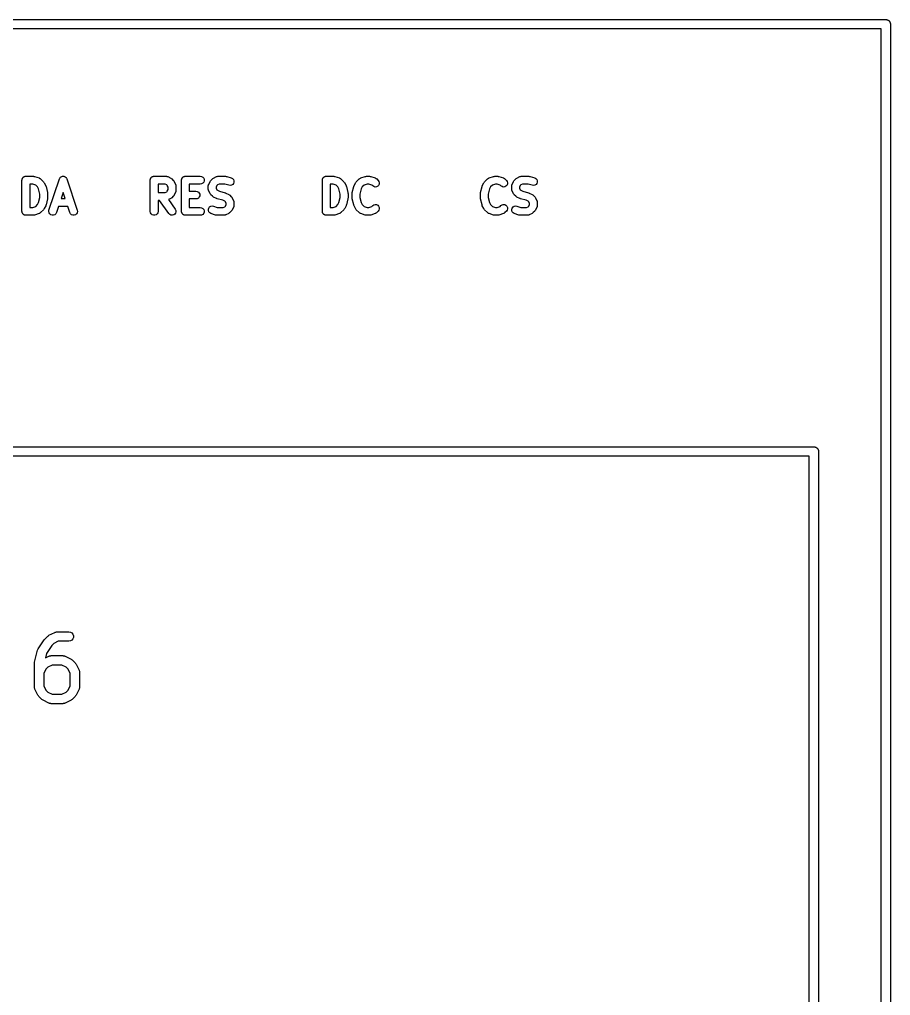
# Model space of a CAD drawing. Extents: x 86 to 333, y -237 to -29.
# Drawn here: x 254.79 to 268.73, y -51.71 to -36.09 of the extents above; entities that cross this region are included whole.
import ezdxf

# ---------------------------------------------------------------- set-up
doc = ezdxf.new("R2010")
doc.units = 0
doc.header["$MEASUREMENT"] = 0
doc.layers.add('BLACK', color=7, linetype='CONTINUOUS')

msp = doc.modelspace()

# ---------------------------------------------------------------- linework, layer by layer
at = {"layer": 'Black'}
for p, q in [((241.35, -36.085), (268.65, -36.085)), ((268.65, -36.085), (268.656, -36.0861)), ((268.656, -36.0861), (268.663, -36.0861)), ((268.663, -36.0861), (268.669, -36.0884)), ((268.669, -36.0884), (268.676, -36.0895)), ((268.676, -36.0895), (268.681, -36.0928)), ((268.575, -36.235), (241.425, -36.235)), ((268.575, -66.785), (268.575, -36.235)), ((268.681, -36.0928), (268.688, -36.095)), ((268.688, -36.095), (268.693, -36.0993)), ((268.693, -36.0993), (268.698, -36.1025)), ((268.698, -36.1025), (268.702, -36.1076)), ((268.702, -36.1076), (268.707, -36.1118)), ((268.707, -36.1118), (268.711, -36.1175)), ((268.711, -36.1175), (268.715, -36.1225)), ((268.715, -36.1225), (268.717, -36.1287)), ((268.717, -36.1287), (268.72, -36.1343)), ((268.72, -36.1343), (268.722, -36.1408)), ((268.722, -36.1408), (268.724, -36.147)), ((268.724, -36.147), (268.724, -36.1535)), ((268.724, -36.1535), (268.725, -36.16)), ((268.725, -36.16), (268.725, -66.86)), ((254.83, -38.6562), (254.831, -38.6508)), ((254.83, -39.1562), (254.83, -38.6562)), ((254.831, -38.6453), (254.833, -38.6402)), ((254.831, -38.6508), (254.831, -38.6453)), ((254.833, -38.6402), (254.834, -38.6348)), ((254.834, -38.6348), (254.837, -38.6301)), ((254.837, -38.6301), (254.839, -38.6249)), ((254.839, -38.6249), (254.842, -38.6208)), ((254.842, -38.6208), (254.845, -38.616)), ((254.845, -38.616), (254.849, -38.6125)), ((254.849, -38.6125), (254.853, -38.6083)), ((254.853, -38.6083), (254.857, -38.6056)), ((254.857, -38.6056), (254.862, -38.6021)), ((254.862, -38.6021), (254.867, -38.6002)), ((254.867, -38.6002), (254.871, -38.5975)), ((254.871, -38.5975), (254.877, -38.5965)), ((254.877, -38.5965), (254.882, -38.5946)), ((254.882, -38.5946), (254.887, -38.5946)), ((254.887, -38.5946), (254.893, -38.5937)), ((254.893, -38.5937), (255.012, -38.5937)), ((254.955, -38.7187), (254.955, -39.0937)), ((255.002, -38.7187), (254.955, -38.7187)), ((255.05, -38.7346), (255.002, -38.7187)), ((255.012, -38.5937), (255.022, -38.5954)), ((255.022, -38.5954), (255.032, -38.5969)), ((255.032, -38.5969), (255.103, -38.6207)), ((255.08, -38.7646), (255.05, -38.7346)), ((255.103, -38.6207), (255.106, -38.6224)), ((255.106, -38.6224), (255.11, -38.6234)), ((255.11, -38.6234), (255.116, -38.6276)), ((255.116, -38.6276), (255.122, -38.631)), ((255.122, -38.631), (255.125, -38.6337)), ((255.125, -38.6337), (255.128, -38.6358)), ((255.128, -38.6358), (255.175, -38.6834)), ((255.175, -38.6834), (255.181, -38.6916)), ((255.181, -38.6916), (255.187, -38.6997)), ((255.187, -38.6997), (255.211, -38.7473)), ((255.262, -39.1364), (255.429, -38.6364)), ((255.429, -38.6364), (255.43, -38.6349)), ((255.43, -38.6332), (255.435, -38.6254)), ((255.43, -38.6349), (255.43, -38.6332)), ((255.435, -38.6254), (255.439, -38.6173)), ((255.439, -38.6173), (255.44, -38.6162)), ((255.44, -38.6162), (255.441, -38.6147)), ((255.441, -38.6147), (255.449, -38.609)), ((255.449, -38.609), (255.455, -38.6029)), ((255.455, -38.6029), (255.457, -38.6023)), ((255.457, -38.6023), (255.458, -38.6012)), ((255.458, -38.6012), (255.467, -38.5983)), ((255.467, -38.5983), (255.476, -38.595)), ((255.476, -38.595), (255.477, -38.5949)), ((255.477, -38.5949), (255.479, -38.5944)), ((255.479, -38.5944), (255.488, -38.5946)), ((255.488, -38.5946), (255.497, -38.5944)), ((255.497, -38.5944), (255.499, -38.5949)), ((255.499, -38.5949), (255.501, -38.595)), ((255.501, -38.595), (255.509, -38.5983)), ((255.509, -38.5983), (255.518, -38.6012)), ((255.518, -38.6012), (255.519, -38.6023)), ((255.519, -38.6023), (255.521, -38.6029)), ((255.521, -38.6029), (255.528, -38.609)), ((255.528, -38.609), (255.535, -38.6147)), ((255.535, -38.6147), (255.536, -38.6162)), ((255.536, -38.6162), (255.537, -38.6173)), ((255.537, -38.6173), (255.541, -38.6254)), ((255.541, -38.6254), (255.546, -38.6332)), ((255.546, -38.6332), (255.547, -38.6349)), ((255.547, -38.6349), (255.547, -38.6364)), ((255.547, -38.6364), (255.714, -39.1364)), ((256.882, -38.6562), (256.883, -38.6508)), ((256.882, -39.1562), (256.882, -38.6562)), ((256.883, -38.6453), (256.885, -38.6402)), ((256.883, -38.6508), (256.883, -38.6453)), ((256.885, -38.6402), (256.886, -38.6348)), ((256.886, -38.6348), (256.889, -38.6301)), ((256.889, -38.6301), (256.891, -38.6249)), ((256.891, -38.6249), (256.894, -38.6208)), ((256.894, -38.6208), (256.897, -38.616)), ((256.897, -38.616), (256.901, -38.6125)), ((256.901, -38.6125), (256.905, -38.6083)), ((256.905, -38.6083), (256.909, -38.6056)), ((256.909, -38.6056), (256.914, -38.6021)), ((256.914, -38.6021), (256.919, -38.6002)), ((256.919, -38.6002), (256.923, -38.5975)), ((256.923, -38.5975), (256.929, -38.5965)), ((256.929, -38.5965), (256.934, -38.5946)), ((256.934, -38.5946), (256.939, -38.5946)), ((256.939, -38.5946), (256.945, -38.5937)), ((256.945, -38.5937), (257.135, -38.5937)), ((257.007, -38.7187), (257.007, -38.8556)), ((257.12, -38.7187), (257.007, -38.7187)), ((257.146, -38.7314), (257.12, -38.7187)), ((257.135, -38.5937), (257.139, -38.5943)), ((257.139, -38.5943), (257.142, -38.5941)), ((257.142, -38.5941), (257.149, -38.5962)), ((257.155, -38.7408), (257.146, -38.7314)), ((257.149, -38.5962), (257.157, -38.5975)), ((257.168, -38.7662), (257.155, -38.7408)), ((257.157, -38.5975), (257.16, -38.5993)), ((257.16, -38.5993), (257.163, -38.6003)), ((257.163, -38.6003), (257.211, -38.6241)), ((257.211, -38.6241), (257.219, -38.6301)), ((257.219, -38.6301), (257.227, -38.6358)), ((257.227, -38.6358), (257.251, -38.6596)), ((257.251, -38.6596), (257.257, -38.6678)), ((257.257, -38.6678), (257.263, -38.6759)), ((257.263, -38.6759), (257.286, -38.7235)), ((257.286, -38.7235), (257.287, -38.7269)), ((257.287, -38.7269), (257.289, -38.7301)), ((257.289, -38.7301), (257.29, -38.7373)), ((257.29, -38.7373), (257.293, -38.7443)), ((257.293, -38.7443), (257.292, -38.7479)), ((257.382, -38.6562), (257.383, -38.6508)), ((257.382, -39.1562), (257.382, -38.6562)), ((257.383, -38.6453), (257.385, -38.6402)), ((257.383, -38.6508), (257.383, -38.6453)), ((257.385, -38.6402), (257.386, -38.6348)), ((257.386, -38.6348), (257.389, -38.6301)), ((257.389, -38.6301), (257.391, -38.6249)), ((257.391, -38.6249), (257.394, -38.6208)), ((257.394, -38.6208), (257.397, -38.616)), ((257.397, -38.616), (257.401, -38.6125)), ((257.401, -38.6125), (257.405, -38.6083)), ((257.405, -38.6083), (257.409, -38.6056)), ((257.409, -38.6056), (257.414, -38.6021)), ((257.414, -38.6021), (257.419, -38.6002)), ((257.419, -38.6002), (257.423, -38.5975)), ((257.423, -38.5975), (257.429, -38.5965)), ((257.429, -38.5965), (257.434, -38.5946)), ((257.434, -38.5946), (257.439, -38.5946)), ((257.439, -38.5946), (257.445, -38.5937)), ((257.445, -38.5937), (257.683, -38.5937)), ((257.683, -38.7187), (257.507, -38.7187)), ((257.507, -38.7187), (257.507, -38.8318)), ((257.683, -38.5937), (257.704, -38.5975)), ((257.704, -38.7149), (257.683, -38.7187)), ((257.704, -38.5975), (257.723, -38.6083)), ((257.723, -38.7041), (257.704, -38.7149)), ((257.723, -38.6083), (257.737, -38.6249)), ((257.737, -38.6874), (257.723, -38.7041)), ((257.737, -38.6249), (257.744, -38.6453)), ((257.744, -38.667), (257.737, -38.6874)), ((257.744, -38.6453), (257.744, -38.667)), ((257.811, -38.7443), (257.813, -38.7373)), ((257.811, -38.7479), (257.811, -38.7443)), ((257.813, -38.7373), (257.815, -38.7301)), ((257.815, -38.7301), (257.816, -38.7269)), ((257.816, -38.7269), (257.817, -38.7235)), ((257.817, -38.7235), (257.841, -38.6759)), ((257.841, -38.6759), (257.847, -38.6678)), ((257.847, -38.6678), (257.853, -38.6596)), ((257.853, -38.6596), (257.877, -38.6358)), ((257.877, -38.6358), (257.885, -38.6301)), ((257.885, -38.6301), (257.893, -38.6241)), ((257.893, -38.6241), (257.941, -38.6003)), ((257.949, -38.7408), (257.936, -38.7662)), ((257.941, -38.6003), (257.944, -38.5993)), ((257.944, -38.5993), (257.947, -38.5975)), ((257.947, -38.5975), (257.954, -38.5962)), ((257.958, -38.7314), (257.949, -38.7408)), ((257.954, -38.5962), (257.961, -38.5941)), ((257.983, -38.7187), (257.958, -38.7314)), ((257.961, -38.5941), (257.965, -38.5943)), ((257.965, -38.5943), (257.969, -38.5937)), ((257.969, -38.5937), (258.088, -38.5937)), ((258.077, -38.7187), (257.983, -38.7187)), ((258.139, -38.7393), (258.077, -38.7187)), ((258.088, -38.5937), (258.097, -38.5954)), ((258.097, -38.5954), (258.107, -38.5969)), ((258.107, -38.5969), (258.179, -38.6207)), ((258.161, -38.7425), (258.139, -38.7393)), ((258.182, -38.7381), (258.161, -38.7425)), ((258.179, -38.6207), (258.198, -38.631)), ((258.201, -38.7268), (258.182, -38.7381)), ((258.198, -38.631), (258.212, -38.6473)), ((258.214, -38.7098), (258.201, -38.7268)), ((258.212, -38.6473), (258.22, -38.6675)), ((258.221, -38.6892), (258.214, -38.7098)), ((258.22, -38.6675), (258.221, -38.6892)), ((259.637, -38.6453), (259.639, -38.6402)), ((259.637, -38.6508), (259.637, -38.6453)), ((259.637, -38.6562), (259.637, -38.6508)), ((259.637, -39.1562), (259.637, -38.6562)), ((259.639, -38.6402), (259.64, -38.6348)), ((259.64, -38.6348), (259.643, -38.6301)), ((259.643, -38.6301), (259.645, -38.6249)), ((259.645, -38.6249), (259.648, -38.6208)), ((259.648, -38.6208), (259.651, -38.616)), ((259.651, -38.616), (259.655, -38.6125)), ((259.655, -38.6125), (259.659, -38.6083)), ((259.659, -38.6083), (259.664, -38.6056)), ((259.664, -38.6056), (259.668, -38.6021)), ((259.668, -38.6021), (259.673, -38.6002)), ((259.673, -38.6002), (259.678, -38.5975)), ((259.678, -38.5975), (259.683, -38.5965)), ((259.683, -38.5965), (259.688, -38.5946)), ((259.688, -38.5946), (259.694, -38.5946)), ((259.694, -38.5946), (259.699, -38.5937)), ((259.699, -38.5937), (259.818, -38.5937)), ((259.762, -38.7187), (259.762, -39.0937)), ((259.808, -38.7187), (259.762, -38.7187)), ((259.856, -38.7346), (259.808, -38.7187)), ((259.818, -38.5937), (259.828, -38.5954)), ((259.828, -38.5954), (259.838, -38.5969)), ((259.838, -38.5969), (259.909, -38.6207)), ((259.886, -38.7646), (259.856, -38.7346)), ((259.909, -38.6207), (259.912, -38.6224)), ((259.912, -38.6224), (259.916, -38.6234)), ((259.916, -38.6234), (259.922, -38.6276)), ((259.922, -38.6276), (259.928, -38.631)), ((259.928, -38.631), (259.931, -38.6337)), ((259.931, -38.6337), (259.934, -38.6358)), ((259.934, -38.6358), (259.981, -38.6834)), ((259.981, -38.6834), (259.987, -38.6916)), ((259.987, -38.6916), (259.993, -38.6997)), ((259.993, -38.6997), (260.017, -38.7473)), ((260.143, -38.7473), (260.167, -38.6997)), ((260.167, -38.6997), (260.173, -38.6916)), ((260.173, -38.6916), (260.179, -38.6834)), ((260.179, -38.6834), (260.226, -38.6358)), ((260.226, -38.6358), (260.229, -38.6337)), ((260.229, -38.6337), (260.232, -38.631)), ((260.232, -38.631), (260.238, -38.6276)), ((260.238, -38.6276), (260.244, -38.6234)), ((260.244, -38.6234), (260.248, -38.6224)), ((260.248, -38.6224), (260.251, -38.6207)), ((260.251, -38.6207), (260.322, -38.5969)), ((260.304, -38.7346), (260.274, -38.7646)), ((260.352, -38.7187), (260.304, -38.7346)), ((260.322, -38.5969), (260.332, -38.5954)), ((260.332, -38.5954), (260.342, -38.5937)), ((260.342, -38.5937), (260.39, -38.5937)), ((260.379, -38.7187), (260.352, -38.7187)), ((260.427, -38.7346), (260.379, -38.7187)), ((260.39, -38.5937), (260.399, -38.5954)), ((260.399, -38.5954), (260.409, -38.5969)), ((260.409, -38.5969), (260.481, -38.6207)), ((260.441, -38.748), (260.427, -38.7346)), ((260.481, -38.6207), (260.484, -38.6224)), ((260.484, -38.6224), (260.487, -38.6234)), ((260.487, -38.6234), (260.493, -38.6276)), ((260.493, -38.6276), (260.5, -38.631)), ((260.5, -38.631), (260.502, -38.6337)), ((260.502, -38.6337), (260.505, -38.6358)), ((260.505, -38.6358), (260.529, -38.6596)), ((260.536, -38.7397), (260.521, -38.755)), ((260.529, -38.6596), (260.541, -38.6774)), ((260.545, -38.72), (260.536, -38.7397)), ((260.541, -38.6774), (260.547, -38.6984)), ((260.547, -38.6984), (260.545, -38.72)), ((262.195, -38.7473), (262.219, -38.6997)), ((262.219, -38.6997), (262.225, -38.6916)), ((262.225, -38.6916), (262.231, -38.6834)), ((262.231, -38.6834), (262.278, -38.6358)), ((262.278, -38.6358), (262.281, -38.6337)), ((262.281, -38.6337), (262.284, -38.631)), ((262.284, -38.631), (262.29, -38.6276)), ((262.29, -38.6276), (262.296, -38.6234)), ((262.296, -38.6234), (262.299, -38.6224)), ((262.299, -38.6224), (262.303, -38.6207)), ((262.303, -38.6207), (262.374, -38.5969)), ((262.356, -38.7346), (262.326, -38.7646)), ((262.404, -38.7187), (262.356, -38.7346)), ((262.374, -38.5969), (262.384, -38.5954)), ((262.384, -38.5954), (262.394, -38.5937)), ((262.394, -38.5937), (262.441, -38.5937)), ((262.431, -38.7187), (262.404, -38.7187)), ((262.479, -38.7346), (262.431, -38.7187)), ((262.441, -38.5937), (262.451, -38.5954)), ((262.451, -38.5954), (262.461, -38.5969)), ((262.461, -38.5969), (262.533, -38.6207)), ((262.492, -38.748), (262.479, -38.7346)), ((262.533, -38.6207), (262.536, -38.6224)), ((262.536, -38.6224), (262.539, -38.6234)), ((262.539, -38.6234), (262.545, -38.6276)), ((262.545, -38.6276), (262.552, -38.631)), ((262.552, -38.631), (262.554, -38.6337)), ((262.554, -38.6337), (262.557, -38.6358)), ((262.557, -38.6358), (262.581, -38.6596)), ((262.588, -38.7397), (262.573, -38.755)), ((262.581, -38.6596), (262.593, -38.6774)), ((262.597, -38.72), (262.588, -38.7397)), ((262.593, -38.6774), (262.599, -38.6984)), ((262.599, -38.6984), (262.597, -38.72)), ((262.665, -38.7443), (262.667, -38.7373)), ((262.665, -38.7479), (262.665, -38.7443)), ((262.667, -38.7373), (262.668, -38.7301)), ((262.668, -38.7301), (262.67, -38.7269)), ((262.67, -38.7269), (262.671, -38.7235)), ((262.671, -38.7235), (262.695, -38.6759)), ((262.695, -38.6759), (262.701, -38.6678)), ((262.701, -38.6678), (262.707, -38.6596)), ((262.707, -38.6596), (262.731, -38.6358)), ((262.731, -38.6358), (262.739, -38.6301)), ((262.739, -38.6301), (262.747, -38.6241)), ((262.747, -38.6241), (262.794, -38.6003)), ((262.802, -38.7408), (262.79, -38.7662)), ((262.794, -38.6003), (262.798, -38.5993)), ((262.798, -38.5993), (262.801, -38.5975)), ((262.801, -38.5975), (262.808, -38.5962)), ((262.812, -38.7314), (262.802, -38.7408)), ((262.808, -38.5962), (262.815, -38.5941)), ((262.837, -38.7187), (262.812, -38.7314)), ((262.815, -38.5941), (262.819, -38.5943)), ((262.819, -38.5943), (262.822, -38.5937)), ((262.822, -38.5937), (262.941, -38.5937)), ((262.931, -38.7187), (262.837, -38.7187)), ((262.993, -38.7393), (262.931, -38.7187)), ((262.941, -38.5937), (262.951, -38.5954)), ((262.951, -38.5954), (262.961, -38.5969)), ((262.961, -38.5969), (263.033, -38.6207)), ((263.015, -38.7425), (262.993, -38.7393)), ((263.036, -38.7381), (263.015, -38.7425)), ((263.033, -38.6207), (263.052, -38.631)), ((263.054, -38.7268), (263.036, -38.7381)), ((263.052, -38.631), (263.066, -38.6473)), ((263.068, -38.7098), (263.054, -38.7268)), ((263.066, -38.6473), (263.074, -38.6675)), ((263.075, -38.6892), (263.068, -38.7098)), ((263.074, -38.6675), (263.075, -38.6892)), ((255.096, -38.7971), (255.08, -38.7646)), ((255.116, -38.8782), (255.096, -38.7971)), ((255.116, -38.9342), (255.116, -38.8782)), ((255.211, -38.7473), (255.213, -38.7538)), ((255.213, -38.7538), (255.215, -38.7601)), ((255.215, -38.7601), (255.239, -38.8553)), ((255.239, -38.8553), (255.24, -38.8629)), ((255.24, -38.8629), (255.241, -38.8705)), ((255.241, -38.8705), (255.241, -38.9419)), ((255.488, -38.8538), (255.456, -38.9508)), ((255.52, -38.9508), (255.488, -38.8538)), ((257.007, -38.8556), (257.12, -38.8556)), ((257.12, -38.8556), (257.146, -38.8429)), ((257.146, -38.8429), (257.155, -38.8335)), ((257.155, -38.8335), (257.168, -38.8081)), ((257.168, -38.8081), (257.168, -38.7662)), ((257.263, -38.8984), (257.257, -38.9065)), ((257.286, -38.8508), (257.263, -38.8984)), ((257.287, -38.8474), (257.286, -38.8508)), ((257.289, -38.8442), (257.287, -38.8474)), ((257.29, -38.837), (257.289, -38.8442)), ((257.293, -38.83), (257.29, -38.837)), ((257.292, -38.7479), (257.293, -38.7514)), ((257.293, -38.8229), (257.292, -38.8264)), ((257.292, -38.8264), (257.293, -38.83)), ((257.293, -38.7514), (257.293, -38.8229)), ((257.507, -38.8318), (257.611, -38.8318)), ((257.611, -38.8318), (257.633, -38.8356)), ((257.633, -38.8356), (257.652, -38.8464)), ((257.652, -38.8464), (257.666, -38.863)), ((257.666, -38.863), (257.673, -38.8834)), ((257.673, -38.8834), (257.673, -38.9051)), ((257.811, -38.7514), (257.811, -38.7479)), ((257.811, -38.799), (257.811, -38.7514)), ((257.811, -38.8026), (257.811, -38.799)), ((257.811, -38.8062), (257.811, -38.8026)), ((257.813, -38.8132), (257.811, -38.8062)), ((257.815, -38.8204), (257.813, -38.8132)), ((257.816, -38.8235), (257.815, -38.8204)), ((257.817, -38.827), (257.816, -38.8235)), ((257.841, -38.8746), (257.817, -38.827)), ((257.847, -38.8827), (257.841, -38.8746)), ((257.853, -38.8909), (257.847, -38.8827)), ((257.877, -38.9147), (257.853, -38.8909)), ((257.936, -38.7662), (257.936, -38.7843)), ((257.936, -38.7843), (257.949, -38.8096)), ((257.949, -38.8096), (257.958, -38.8191)), ((257.958, -38.8191), (257.99, -38.8353)), ((257.99, -38.8353), (258.079, -38.8575)), ((258.079, -38.8575), (258.085, -38.8602)), ((258.085, -38.8602), (258.092, -38.8622)), ((258.092, -38.8622), (258.139, -38.886)), ((258.139, -38.886), (258.147, -38.892)), ((258.147, -38.892), (258.156, -38.8977)), ((258.156, -38.8977), (258.179, -38.9215)), ((259.902, -38.7971), (259.886, -38.7646)), ((259.922, -38.8782), (259.902, -38.7971)), ((259.922, -38.9342), (259.922, -38.8782)), ((260.017, -38.7473), (260.019, -38.7538)), ((260.019, -38.7538), (260.022, -38.7601)), ((260.022, -38.7601), (260.045, -38.8553)), ((260.045, -38.8553), (260.046, -38.8629)), ((260.046, -38.8629), (260.047, -38.8705)), ((260.047, -38.8705), (260.047, -38.9419)), ((260.113, -38.8705), (260.114, -38.8629)), ((260.113, -38.9419), (260.113, -38.8705)), ((260.114, -38.8629), (260.115, -38.8553)), ((260.115, -38.8553), (260.138, -38.7601)), ((260.138, -38.7601), (260.141, -38.7538)), ((260.141, -38.7538), (260.143, -38.7473)), ((260.258, -38.7971), (260.238, -38.8782)), ((260.238, -38.8782), (260.238, -38.9342)), ((260.274, -38.7646), (260.258, -38.7971)), ((260.458, -38.7605), (260.441, -38.748)), ((260.479, -38.7661), (260.458, -38.7605)), ((260.501, -38.7642), (260.479, -38.7661)), ((260.521, -38.755), (260.501, -38.7642)), ((262.165, -38.8705), (262.166, -38.8629)), ((262.165, -38.9419), (262.165, -38.8705)), ((262.166, -38.8629), (262.167, -38.8553)), ((262.167, -38.8553), (262.19, -38.7601)), ((262.19, -38.7601), (262.193, -38.7538)), ((262.193, -38.7538), (262.195, -38.7473)), ((262.31, -38.7971), (262.29, -38.8782)), ((262.29, -38.8782), (262.29, -38.9342)), ((262.326, -38.7646), (262.31, -38.7971)), ((262.51, -38.7605), (262.492, -38.748)), ((262.531, -38.7661), (262.51, -38.7605)), ((262.553, -38.7642), (262.531, -38.7661)), ((262.573, -38.755), (262.553, -38.7642)), ((262.665, -38.7514), (262.665, -38.7479)), ((262.665, -38.799), (262.665, -38.7514)), ((262.665, -38.8026), (262.665, -38.799)), ((262.665, -38.8062), (262.665, -38.8026)), ((262.667, -38.8132), (262.665, -38.8062)), ((262.668, -38.8204), (262.667, -38.8132)), ((262.67, -38.8235), (262.668, -38.8204)), ((262.671, -38.827), (262.67, -38.8235)), ((262.695, -38.8746), (262.671, -38.827)), ((262.701, -38.8827), (262.695, -38.8746)), ((262.707, -38.8909), (262.701, -38.8827)), ((262.731, -38.9147), (262.707, -38.8909)), ((262.79, -38.7662), (262.79, -38.7843)), ((262.79, -38.7843), (262.802, -38.8096)), ((262.802, -38.8096), (262.812, -38.8191)), ((262.812, -38.8191), (262.844, -38.8353)), ((262.844, -38.8353), (262.933, -38.8575)), ((262.933, -38.8575), (262.939, -38.8602)), ((262.939, -38.8602), (262.946, -38.8622)), ((262.946, -38.8622), (262.993, -38.886)), ((262.993, -38.886), (263.001, -38.892)), ((263.001, -38.892), (263.009, -38.8977)), ((263.009, -38.8977), (263.033, -38.9215)), ((255.05, -39.0778), (255.08, -39.0477)), ((255.08, -39.0477), (255.096, -39.0153)), ((255.096, -39.0153), (255.116, -38.9342)), ((255.213, -39.0585), (255.211, -39.0651)), ((255.215, -39.0523), (255.213, -39.0585)), ((255.239, -38.9571), (255.215, -39.0523)), ((255.24, -38.9494), (255.239, -38.9571)), ((255.241, -38.9419), (255.24, -38.9494)), ((255.456, -38.9508), (255.52, -38.9508)), ((257.031, -38.9806), (257.007, -38.9806)), ((257.007, -38.9806), (257.007, -39.1562)), ((257.179, -39.192), (257.031, -38.9806)), ((257.211, -38.9502), (257.175, -38.9681)), ((257.175, -38.9681), (257.282, -39.1203)), ((257.219, -38.9442), (257.211, -38.9502)), ((257.227, -38.9385), (257.219, -38.9442)), ((257.251, -38.9147), (257.227, -38.9385)), ((257.257, -38.9065), (257.251, -38.9147)), ((257.611, -38.9568), (257.507, -38.9568)), ((257.507, -38.9568), (257.507, -39.0937)), ((257.633, -38.953), (257.611, -38.9568)), ((257.652, -38.9422), (257.633, -38.953)), ((257.666, -38.9255), (257.652, -38.9422)), ((257.673, -38.9051), (257.666, -38.9255)), ((257.885, -38.9204), (257.877, -38.9147)), ((257.893, -38.9264), (257.885, -38.9204)), ((257.941, -38.9502), (257.893, -38.9264)), ((257.947, -38.9521), (257.941, -38.9502)), ((257.953, -38.9549), (257.947, -38.9521)), ((258.042, -38.9771), (257.953, -38.9549)), ((258.074, -38.9933), (258.042, -38.9771)), ((258.084, -39.0027), (258.074, -38.9933)), ((258.097, -39.0281), (258.084, -39.0027)), ((258.084, -39.0715), (258.097, -39.0462)), ((258.097, -39.0462), (258.097, -39.0281)), ((258.179, -38.9215), (258.185, -38.9297)), ((258.185, -38.9297), (258.191, -38.9378)), ((258.191, -38.9378), (258.215, -38.9854)), ((258.215, -38.9854), (258.216, -38.9888)), ((258.216, -38.9888), (258.218, -38.992)), ((258.218, -38.992), (258.219, -38.9992)), ((258.219, -38.9992), (258.221, -39.0062)), ((258.221, -39.0062), (258.221, -39.0098)), ((258.221, -39.0098), (258.222, -39.0133)), ((258.222, -39.0133), (258.222, -39.061)), ((259.856, -39.0778), (259.886, -39.0477)), ((259.886, -39.0477), (259.902, -39.0153)), ((259.902, -39.0153), (259.922, -38.9342)), ((260.019, -39.0585), (260.017, -39.0651)), ((260.022, -39.0523), (260.019, -39.0585)), ((260.045, -38.9571), (260.022, -39.0523)), ((260.046, -38.9494), (260.045, -38.9571)), ((260.047, -38.9419), (260.046, -38.9494)), ((260.114, -38.9494), (260.113, -38.9419)), ((260.115, -38.9571), (260.114, -38.9494)), ((260.138, -39.0523), (260.115, -38.9571)), ((260.141, -39.0585), (260.138, -39.0523)), ((260.143, -39.0651), (260.141, -39.0585)), ((260.238, -38.9342), (260.258, -39.0153)), ((260.258, -39.0153), (260.274, -39.0477)), ((260.274, -39.0477), (260.304, -39.0778)), ((260.441, -39.0644), (260.458, -39.0519)), ((260.458, -39.0519), (260.479, -39.0463)), ((260.479, -39.0463), (260.501, -39.0482)), ((260.501, -39.0482), (260.521, -39.0574)), ((260.521, -39.0574), (260.536, -39.0727)), ((262.166, -38.9494), (262.165, -38.9419)), ((262.167, -38.9571), (262.166, -38.9494)), ((262.19, -39.0523), (262.167, -38.9571)), ((262.193, -39.0585), (262.19, -39.0523)), ((262.195, -39.0651), (262.193, -39.0585)), ((262.29, -38.9342), (262.31, -39.0153)), ((262.31, -39.0153), (262.326, -39.0477)), ((262.326, -39.0477), (262.356, -39.0778)), ((262.492, -39.0644), (262.51, -39.0519)), ((262.51, -39.0519), (262.531, -39.0463)), ((262.531, -39.0463), (262.553, -39.0482)), ((262.553, -39.0482), (262.573, -39.0574)), ((262.573, -39.0574), (262.588, -39.0727)), ((262.739, -38.9204), (262.731, -38.9147)), ((262.747, -38.9264), (262.739, -38.9204)), ((262.794, -38.9502), (262.747, -38.9264)), ((262.801, -38.9521), (262.794, -38.9502)), ((262.807, -38.9549), (262.801, -38.9521)), ((262.896, -38.9771), (262.807, -38.9549)), ((262.928, -38.9933), (262.896, -38.9771)), ((262.938, -39.0027), (262.928, -38.9933)), ((262.95, -39.0281), (262.938, -39.0027)), ((262.938, -39.0715), (262.95, -39.0462)), ((262.95, -39.0462), (262.95, -39.0281)), ((263.033, -38.9215), (263.039, -38.9297)), ((263.039, -38.9297), (263.045, -38.9378)), ((263.045, -38.9378), (263.069, -38.9854)), ((263.069, -38.9854), (263.07, -38.9888)), ((263.07, -38.9888), (263.072, -38.992)), ((263.072, -38.992), (263.073, -38.9992)), ((263.073, -38.9992), (263.075, -39.0062)), ((263.075, -39.0062), (263.075, -39.0098)), ((263.075, -39.0098), (263.075, -39.0133)), ((263.075, -39.0133), (263.075, -39.061)), ((254.831, -39.1616), (254.83, -39.1562)), ((254.831, -39.167), (254.831, -39.1616)), ((254.833, -39.1722), (254.831, -39.167)), ((254.834, -39.1776), (254.833, -39.1722)), ((254.837, -39.1823), (254.834, -39.1776)), ((254.839, -39.1874), (254.837, -39.1823)), ((254.842, -39.1916), (254.839, -39.1874)), ((254.845, -39.1964), (254.842, -39.1916)), ((254.849, -39.1999), (254.845, -39.1964)), ((254.853, -39.2041), (254.849, -39.1999)), ((254.857, -39.2068), (254.853, -39.2041)), ((254.862, -39.2103), (254.857, -39.2068)), ((254.867, -39.2122), (254.862, -39.2103)), ((254.871, -39.2149), (254.867, -39.2122)), ((254.877, -39.2159), (254.871, -39.2149)), ((254.955, -39.0937), (255.002, -39.0937)), ((255.002, -39.0937), (255.05, -39.0778)), ((255.103, -39.1917), (255.032, -39.2155)), ((255.106, -39.19), (255.103, -39.1917)), ((255.11, -39.189), (255.106, -39.19)), ((255.116, -39.1848), (255.11, -39.189)), ((255.122, -39.1813), (255.116, -39.1848)), ((255.125, -39.1786), (255.122, -39.1813)), ((255.128, -39.1766), (255.125, -39.1786)), ((255.175, -39.129), (255.128, -39.1766)), ((255.181, -39.1208), (255.175, -39.129)), ((255.187, -39.1127), (255.181, -39.1208)), ((255.211, -39.0651), (255.187, -39.1127)), ((255.259, -39.1579), (255.262, -39.1364)), ((255.263, -39.1792), (255.259, -39.1579)), ((255.275, -39.1977), (255.263, -39.1792)), ((255.292, -39.2111), (255.275, -39.1977)), ((255.312, -39.218), (255.292, -39.2111)), ((255.354, -39.2094), (255.334, -39.2174)), ((255.37, -39.195), (255.354, -39.2094)), ((255.381, -39.176), (255.37, -39.195)), ((255.414, -39.0758), (255.381, -39.176)), ((255.562, -39.0758), (255.414, -39.0758)), ((255.595, -39.176), (255.562, -39.0758)), ((255.606, -39.195), (255.595, -39.176)), ((255.622, -39.2094), (255.606, -39.195)), ((255.642, -39.2174), (255.622, -39.2094)), ((255.685, -39.2111), (255.664, -39.218)), ((255.702, -39.1977), (255.685, -39.2111)), ((255.713, -39.1792), (255.702, -39.1977)), ((255.717, -39.1579), (255.713, -39.1792)), ((255.714, -39.1364), (255.717, -39.1579)), ((256.886, -39.1776), (256.882, -39.1562)), ((256.897, -39.1964), (256.886, -39.1776)), ((256.914, -39.2103), (256.897, -39.1964)), ((256.934, -39.2177), (256.914, -39.2103)), ((256.976, -39.2103), (256.956, -39.2177)), ((256.993, -39.1964), (256.976, -39.2103)), ((257.003, -39.1776), (256.993, -39.1964)), ((257.007, -39.1562), (257.003, -39.1776)), ((257.195, -39.2074), (257.179, -39.192)), ((257.214, -39.2166), (257.195, -39.2074)), ((257.257, -39.2128), (257.236, -39.2185)), ((257.275, -39.2004), (257.257, -39.2128)), ((257.287, -39.1826), (257.275, -39.2004)), ((257.282, -39.1203), (257.291, -39.14)), ((257.293, -39.1616), (257.287, -39.1826)), ((257.291, -39.14), (257.293, -39.1616)), ((257.383, -39.1616), (257.382, -39.1562)), ((257.383, -39.167), (257.383, -39.1616)), ((257.385, -39.1722), (257.383, -39.167)), ((257.386, -39.1776), (257.385, -39.1722)), ((257.389, -39.1823), (257.386, -39.1776)), ((257.391, -39.1874), (257.389, -39.1823)), ((257.394, -39.1916), (257.391, -39.1874)), ((257.397, -39.1964), (257.394, -39.1916)), ((257.401, -39.1999), (257.397, -39.1964)), ((257.405, -39.2041), (257.401, -39.1999)), ((257.409, -39.2068), (257.405, -39.2041)), ((257.414, -39.2103), (257.409, -39.2068)), ((257.419, -39.2122), (257.414, -39.2103)), ((257.423, -39.2149), (257.419, -39.2122)), ((257.429, -39.2159), (257.423, -39.2149)), ((257.507, -39.0937), (257.683, -39.0937)), ((257.683, -39.0937), (257.704, -39.0975)), ((257.704, -39.2149), (257.683, -39.2187)), ((257.704, -39.0975), (257.723, -39.1083)), ((257.723, -39.2041), (257.704, -39.2149)), ((257.723, -39.1083), (257.737, -39.1249)), ((257.737, -39.1874), (257.723, -39.2041)), ((257.737, -39.1249), (257.744, -39.1453)), ((257.744, -39.167), (257.737, -39.1874)), ((257.744, -39.1453), (257.744, -39.167)), ((257.812, -39.1232), (257.818, -39.1026)), ((257.812, -39.1449), (257.812, -39.1232)), ((257.82, -39.1651), (257.812, -39.1449)), ((257.818, -39.1026), (257.832, -39.0856)), ((257.834, -39.1813), (257.82, -39.1651)), ((257.832, -39.0856), (257.85, -39.0743)), ((257.854, -39.1917), (257.834, -39.1813)), ((257.85, -39.0743), (257.872, -39.0699)), ((257.925, -39.2155), (257.854, -39.1917)), ((257.872, -39.0699), (257.893, -39.0731)), ((257.893, -39.0731), (257.955, -39.0937)), ((257.955, -39.0937), (258.049, -39.0937)), ((258.049, -39.0937), (258.074, -39.081)), ((258.074, -39.081), (258.084, -39.0715)), ((258.085, -39.2149), (258.078, -39.2162)), ((258.088, -39.2131), (258.085, -39.2149)), ((258.092, -39.2121), (258.088, -39.2131)), ((258.139, -39.1883), (258.092, -39.2121)), ((258.147, -39.1823), (258.139, -39.1883)), ((258.156, -39.1766), (258.147, -39.1823)), ((258.179, -39.1528), (258.156, -39.1766)), ((258.185, -39.1446), (258.179, -39.1528)), ((258.191, -39.1365), (258.185, -39.1446)), ((258.215, -39.0889), (258.191, -39.1365)), ((258.216, -39.0854), (258.215, -39.0889)), ((258.218, -39.0823), (258.216, -39.0854)), ((258.219, -39.0751), (258.218, -39.0823)), ((258.221, -39.0681), (258.219, -39.0751)), ((258.222, -39.061), (258.221, -39.0645)), ((258.221, -39.0645), (258.221, -39.0681)), ((259.637, -39.1616), (259.637, -39.1562)), ((259.637, -39.167), (259.637, -39.1616)), ((259.639, -39.1722), (259.637, -39.167)), ((259.64, -39.1776), (259.639, -39.1722)), ((259.643, -39.1823), (259.64, -39.1776)), ((259.645, -39.1874), (259.643, -39.1823)), ((259.648, -39.1916), (259.645, -39.1874)), ((259.651, -39.1964), (259.648, -39.1916)), ((259.655, -39.1999), (259.651, -39.1964)), ((259.659, -39.2041), (259.655, -39.1999)), ((259.664, -39.2068), (259.659, -39.2041)), ((259.668, -39.2103), (259.664, -39.2068)), ((259.673, -39.2122), (259.668, -39.2103)), ((259.678, -39.2149), (259.673, -39.2122)), ((259.683, -39.2159), (259.678, -39.2149)), ((259.762, -39.0937), (259.808, -39.0937)), ((259.808, -39.0937), (259.856, -39.0778)), ((259.909, -39.1917), (259.838, -39.2155)), ((259.912, -39.19), (259.909, -39.1917)), ((259.916, -39.189), (259.912, -39.19)), ((259.922, -39.1848), (259.916, -39.189)), ((259.928, -39.1813), (259.922, -39.1848)), ((259.931, -39.1786), (259.928, -39.1813)), ((259.934, -39.1766), (259.931, -39.1786)), ((259.981, -39.129), (259.934, -39.1766)), ((259.987, -39.1208), (259.981, -39.129)), ((259.993, -39.1127), (259.987, -39.1208)), ((260.017, -39.0651), (259.993, -39.1127)), ((260.167, -39.1127), (260.143, -39.0651)), ((260.173, -39.1208), (260.167, -39.1127)), ((260.179, -39.129), (260.173, -39.1208)), ((260.226, -39.1766), (260.179, -39.129)), ((260.229, -39.1786), (260.226, -39.1766)), ((260.232, -39.1813), (260.229, -39.1786)), ((260.238, -39.1848), (260.232, -39.1813)), ((260.244, -39.189), (260.238, -39.1848)), ((260.248, -39.19), (260.244, -39.189)), ((260.251, -39.1917), (260.248, -39.19)), ((260.322, -39.2155), (260.251, -39.1917)), ((260.304, -39.0778), (260.352, -39.0937)), ((260.352, -39.0937), (260.379, -39.0937)), ((260.379, -39.0937), (260.427, -39.0778)), ((260.481, -39.1917), (260.409, -39.2155)), ((260.427, -39.0778), (260.441, -39.0644)), ((260.484, -39.19), (260.481, -39.1917)), ((260.487, -39.189), (260.484, -39.19)), ((260.493, -39.1848), (260.487, -39.189)), ((260.5, -39.1813), (260.493, -39.1848)), ((260.502, -39.1786), (260.5, -39.1813)), ((260.505, -39.1766), (260.502, -39.1786)), ((260.529, -39.1528), (260.505, -39.1766)), ((260.541, -39.135), (260.529, -39.1528)), ((260.536, -39.0727), (260.545, -39.0924)), ((260.547, -39.114), (260.541, -39.135)), ((260.545, -39.0924), (260.547, -39.114)), ((262.219, -39.1127), (262.195, -39.0651)), ((262.225, -39.1208), (262.219, -39.1127)), ((262.231, -39.129), (262.225, -39.1208)), ((262.278, -39.1766), (262.231, -39.129)), ((262.281, -39.1786), (262.278, -39.1766)), ((262.284, -39.1813), (262.281, -39.1786)), ((262.29, -39.1848), (262.284, -39.1813)), ((262.296, -39.189), (262.29, -39.1848)), ((262.299, -39.19), (262.296, -39.189)), ((262.303, -39.1917), (262.299, -39.19)), ((262.374, -39.2155), (262.303, -39.1917)), ((262.356, -39.0778), (262.404, -39.0937)), ((262.404, -39.0937), (262.431, -39.0937)), ((262.431, -39.0937), (262.479, -39.0778)), ((262.533, -39.1917), (262.461, -39.2155)), ((262.479, -39.0778), (262.492, -39.0644)), ((262.536, -39.19), (262.533, -39.1917)), ((262.539, -39.189), (262.536, -39.19)), ((262.545, -39.1848), (262.539, -39.189)), ((262.552, -39.1813), (262.545, -39.1848)), ((262.554, -39.1786), (262.552, -39.1813)), ((262.557, -39.1766), (262.554, -39.1786)), ((262.581, -39.1528), (262.557, -39.1766)), ((262.593, -39.135), (262.581, -39.1528)), ((262.588, -39.0727), (262.597, -39.0924)), ((262.599, -39.114), (262.593, -39.135)), ((262.597, -39.0924), (262.599, -39.114)), ((262.665, -39.1232), (262.672, -39.1026)), ((262.666, -39.1449), (262.665, -39.1232)), ((262.674, -39.1651), (262.666, -39.1449)), ((262.672, -39.1026), (262.686, -39.0856)), ((262.688, -39.1813), (262.674, -39.1651)), ((262.686, -39.0856), (262.704, -39.0743)), ((262.707, -39.1917), (262.688, -39.1813)), ((262.704, -39.0743), (262.725, -39.0699)), ((262.779, -39.2155), (262.707, -39.1917)), ((262.725, -39.0699), (262.747, -39.0731)), ((262.747, -39.0731), (262.809, -39.0937)), ((262.809, -39.0937), (262.903, -39.0937)), ((262.903, -39.0937), (262.928, -39.081)), ((262.928, -39.081), (262.938, -39.0715)), ((262.939, -39.2149), (262.932, -39.2162)), ((262.942, -39.2131), (262.939, -39.2149)), ((262.946, -39.2121), (262.942, -39.2131)), ((262.993, -39.1883), (262.946, -39.2121)), ((263.001, -39.1823), (262.993, -39.1883)), ((263.009, -39.1766), (263.001, -39.1823)), ((263.033, -39.1528), (263.009, -39.1766)), ((263.039, -39.1446), (263.033, -39.1528)), ((263.045, -39.1365), (263.039, -39.1446)), ((263.069, -39.0889), (263.045, -39.1365)), ((263.07, -39.0854), (263.069, -39.0889)), ((263.072, -39.0823), (263.07, -39.0854)), ((263.073, -39.0751), (263.072, -39.0823)), ((263.075, -39.0681), (263.073, -39.0751)), ((263.075, -39.061), (263.075, -39.0645)), ((263.075, -39.0645), (263.075, -39.0681)), ((254.882, -39.2177), (254.877, -39.2159)), ((254.887, -39.2177), (254.882, -39.2177)), ((254.893, -39.2187), (254.887, -39.2177)), ((255.012, -39.2187), (254.893, -39.2187)), ((255.022, -39.217), (255.012, -39.2187)), ((255.032, -39.2155), (255.022, -39.217)), ((255.334, -39.2174), (255.312, -39.218)), ((255.664, -39.218), (255.642, -39.2174)), ((256.956, -39.2177), (256.934, -39.2177)), ((257.236, -39.2185), (257.214, -39.2166)), ((257.434, -39.2177), (257.429, -39.2159)), ((257.439, -39.2177), (257.434, -39.2177)), ((257.445, -39.2187), (257.439, -39.2177)), ((257.683, -39.2187), (257.445, -39.2187)), ((257.935, -39.217), (257.925, -39.2155)), ((257.945, -39.2187), (257.935, -39.217)), ((258.064, -39.2187), (257.945, -39.2187)), ((258.067, -39.2181), (258.064, -39.2187)), ((258.071, -39.2183), (258.067, -39.2181)), ((258.078, -39.2162), (258.071, -39.2183)), ((259.688, -39.2177), (259.683, -39.2159)), ((259.694, -39.2177), (259.688, -39.2177)), ((259.699, -39.2187), (259.694, -39.2177)), ((259.818, -39.2187), (259.699, -39.2187)), ((259.828, -39.217), (259.818, -39.2187)), ((259.838, -39.2155), (259.828, -39.217)), ((260.332, -39.217), (260.322, -39.2155)), ((260.342, -39.2187), (260.332, -39.217)), ((260.39, -39.2187), (260.342, -39.2187)), ((260.399, -39.217), (260.39, -39.2187)), ((260.409, -39.2155), (260.399, -39.217)), ((262.384, -39.217), (262.374, -39.2155)), ((262.394, -39.2187), (262.384, -39.217)), ((262.441, -39.2187), (262.394, -39.2187)), ((262.451, -39.217), (262.441, -39.2187)), ((262.461, -39.2155), (262.451, -39.217)), ((262.789, -39.217), (262.779, -39.2155)), ((262.799, -39.2187), (262.789, -39.217)), ((262.918, -39.2187), (262.799, -39.2187)), ((262.921, -39.2181), (262.918, -39.2187)), ((262.925, -39.2183), (262.921, -39.2181)), ((262.932, -39.2162), (262.925, -39.2183)), ((242.5, -42.925), (267.5, -42.925)), ((267.5, -42.925), (267.506, -42.9261)), ((267.506, -42.9261), (267.513, -42.9261)), ((267.513, -42.9261), (267.519, -42.9284)), ((267.519, -42.9284), (267.526, -42.9295)), ((267.526, -42.9295), (267.531, -42.9328)), ((267.531, -42.9328), (267.537, -42.935)), ((267.537, -42.935), (267.543, -42.9393)), ((267.543, -42.9393), (267.548, -42.9425)), ((267.548, -42.9425), (267.552, -42.9476)), ((267.552, -42.9476), (267.557, -42.9518)), ((267.557, -42.9518), (267.561, -42.9575)), ((267.561, -42.9575), (267.565, -42.9625)), ((267.565, -42.9625), (267.567, -42.9687)), ((267.425, -43.075), (242.575, -43.075)), ((267.425, -51.4), (267.425, -43.075)), ((267.567, -42.9687), (267.57, -42.9743)), ((267.57, -42.9743), (267.572, -42.9808)), ((267.572, -42.9808), (267.574, -42.987)), ((267.574, -42.987), (267.574, -42.9935)), ((267.574, -42.9935), (267.575, -43)), ((267.575, -43), (267.575, -51.4)), ((255.262, -45.9429), (255.357, -45.8953)), ((255.357, -45.8953), (255.362, -45.8941)), ((255.362, -45.8941), (255.365, -45.8919)), ((255.365, -45.8919), (255.374, -45.8904)), ((255.374, -45.8904), (255.382, -45.8879)), ((255.382, -45.8879), (255.387, -45.8881)), ((255.387, -45.8881), (255.391, -45.8874)), ((255.391, -45.8874), (255.581, -45.8874)), ((255.581, -45.8874), (255.607, -45.8919)), ((255.607, -45.8919), (255.63, -45.9049)), ((255.63, -45.9049), (255.646, -45.9249)), ((255.646, -45.9249), (255.655, -45.9494)), ((255.09, -46.1589), (255.186, -46.016)), ((255.186, -46.016), (255.191, -46.0107)), ((255.191, -46.0107), (255.195, -46.0046)), ((255.195, -46.0046), (255.243, -45.957)), ((255.243, -45.957), (255.253, -45.9501)), ((255.253, -45.9501), (255.262, -45.9429)), ((255.34, -46.0716), (255.306, -46.1054)), ((255.409, -46.0374), (255.34, -46.0716)), ((255.581, -46.0374), (255.409, -46.0374)), ((255.607, -46.0329), (255.581, -46.0374)), ((255.63, -46.0198), (255.607, -46.0329)), ((255.646, -45.9999), (255.63, -46.0198)), ((255.655, -45.9754), (255.646, -45.9999)), ((255.655, -45.9494), (255.655, -45.9754)), ((255.032, -46.3728), (255.08, -46.1823)), ((255.08, -46.1823), (255.085, -46.1707)), ((255.085, -46.1707), (255.09, -46.1589)), ((255.222, -46.2313), (255.204, -46.3054)), ((255.306, -46.1054), (255.222, -46.2313)), ((255.03, -46.391), (255.032, -46.3819)), ((255.03, -46.7719), (255.03, -46.391)), ((255.032, -46.3819), (255.032, -46.3728)), ((255.204, -46.3054), (255.262, -46.2763)), ((255.262, -46.2763), (255.266, -46.275)), ((255.266, -46.275), (255.27, -46.2729)), ((255.27, -46.2729), (255.279, -46.2713)), ((255.279, -46.2713), (255.287, -46.2688)), ((255.287, -46.2688), (255.291, -46.2691)), ((255.291, -46.2691), (255.296, -46.2683)), ((255.296, -46.2683), (255.486, -46.2683)), ((255.486, -46.2683), (255.49, -46.2691)), ((255.49, -46.2691), (255.495, -46.2688)), ((255.495, -46.2688), (255.503, -46.2713)), ((255.503, -46.2713), (255.512, -46.2729)), ((255.512, -46.2729), (255.516, -46.275)), ((255.516, -46.275), (255.52, -46.2763)), ((255.52, -46.2763), (255.615, -46.3239)), ((255.615, -46.3239), (255.625, -46.331)), ((255.625, -46.331), (255.634, -46.3379)), ((255.634, -46.3379), (255.682, -46.3855)), ((255.682, -46.3855), (255.689, -46.3954)), ((255.689, -46.3954), (255.696, -46.405)), ((255.214, -46.483), (255.18, -46.5515)), ((255.18, -46.5515), (255.18, -46.7542)), ((255.245, -46.4526), (255.214, -46.483)), ((255.313, -46.4183), (255.245, -46.4526)), ((255.468, -46.4183), (255.313, -46.4183)), ((255.537, -46.4526), (255.468, -46.4183)), ((255.567, -46.483), (255.537, -46.4526)), ((255.602, -46.5515), (255.567, -46.483)), ((255.602, -46.7542), (255.602, -46.5515)), ((255.696, -46.405), (255.744, -46.5003)), ((255.744, -46.5003), (255.745, -46.5044)), ((255.745, -46.5044), (255.747, -46.5082)), ((255.747, -46.5082), (255.749, -46.5168)), ((255.749, -46.5168), (255.751, -46.5252)), ((255.751, -46.5252), (255.751, -46.5296)), ((255.751, -46.5296), (255.752, -46.5338)), ((255.752, -46.5338), (255.752, -46.7719)), ((255.031, -46.7762), (255.03, -46.7719)), ((255.031, -46.7805), (255.031, -46.7762)), ((255.033, -46.7889), (255.031, -46.7805)), ((255.035, -46.7976), (255.033, -46.7889)), ((255.037, -46.8013), (255.035, -46.7976)), ((255.038, -46.8054), (255.037, -46.8013)), ((255.086, -46.9007), (255.038, -46.8054)), ((255.18, -46.7542), (255.214, -46.8227)), ((255.214, -46.8227), (255.245, -46.8531)), ((255.245, -46.8531), (255.313, -46.8874)), ((255.468, -46.8874), (255.537, -46.8531)), ((255.537, -46.8531), (255.567, -46.8227)), ((255.567, -46.8227), (255.602, -46.7542)), ((255.744, -46.8054), (255.696, -46.9007)), ((255.745, -46.8013), (255.744, -46.8054)), ((255.747, -46.7976), (255.745, -46.8013)), ((255.749, -46.7889), (255.747, -46.7976)), ((255.751, -46.7805), (255.749, -46.7889)), ((255.752, -46.7719), (255.751, -46.7762)), ((255.751, -46.7762), (255.751, -46.7805)), ((255.093, -46.9103), (255.086, -46.9007)), ((255.1, -46.9202), (255.093, -46.9103)), ((255.147, -46.9678), (255.1, -46.9202)), ((255.157, -46.9747), (255.147, -46.9678)), ((255.167, -46.9818), (255.157, -46.9747)), ((255.262, -47.0295), (255.167, -46.9818)), ((255.313, -46.8874), (255.468, -46.8874)), ((255.615, -46.9818), (255.52, -47.0295)), ((255.625, -46.9747), (255.615, -46.9818)), ((255.634, -46.9678), (255.625, -46.9747)), ((255.682, -46.9202), (255.634, -46.9678)), ((255.689, -46.9103), (255.682, -46.9202)), ((255.696, -46.9007), (255.689, -46.9103)), ((255.266, -47.0307), (255.262, -47.0295)), ((255.27, -47.0329), (255.266, -47.0307)), ((255.279, -47.0344), (255.27, -47.0329)), ((255.287, -47.0369), (255.279, -47.0344)), ((255.291, -47.0366), (255.287, -47.0369)), ((255.296, -47.0374), (255.291, -47.0366)), ((255.486, -47.0374), (255.296, -47.0374)), ((255.49, -47.0366), (255.486, -47.0374)), ((255.495, -47.0369), (255.49, -47.0366)), ((255.503, -47.0344), (255.495, -47.0369)), ((255.512, -47.0329), (255.503, -47.0344)), ((255.516, -47.0307), (255.512, -47.0329)), ((255.52, -47.0295), (255.516, -47.0307)), ((267.425, -59.725), (267.425, -51.4)), ((267.575, -51.4), (267.575, -59.8))]:
    msp.add_line(p, q, dxfattribs=at)

doc.saveas('drawing.dxf')
